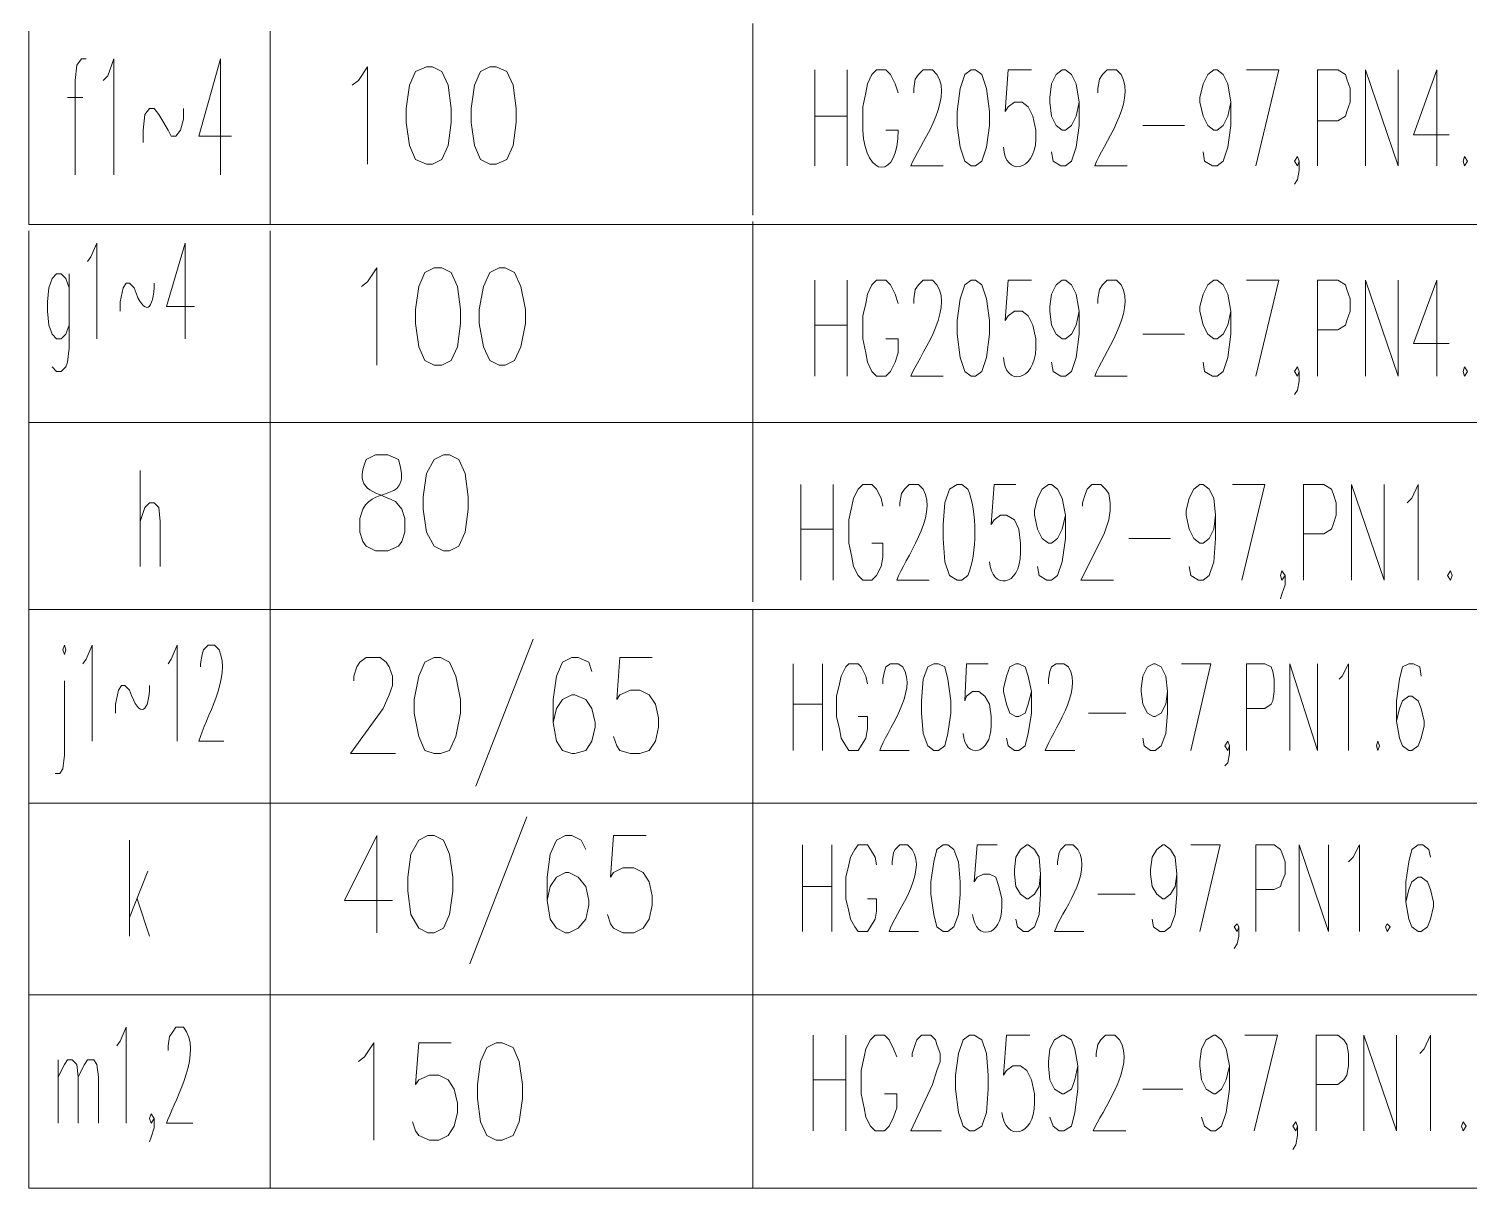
# Model space of a CAD drawing. Header units: millimetres. Extents: x 0 to 1648, y 27 to 2331.
# Drawn here: x 776 to 943.6, y 1311.4 to 1446.3 of the extents above; entities that cross this region are included whole.
import ezdxf

# ---------------------------------------------------------------- set-up
doc = ezdxf.new("R2010")
doc.units = ezdxf.units.MM
doc.layers.add('1', color=7, linetype='Continuous')

msp = doc.modelspace()

# ---------------------------------------------------------------- linework, layer by layer
at = {"layer": '1', "color": 0, "lineweight": 5}
for points in [[(860.22, 1446.891732), (860.22, 1424.571732)], [(775.98, 1445.991732), (775.98, 1423.491732)], [(1112.58, 1445.991732), (1112.58, 1400.451732), (775.98, 1400.451732)], [(804.06, 1445.991732), (804.06, 1423.491732)], [(782.64, 1442.751732), (782.1, 1442.751732), (781.56, 1442.031732), (781.38, 1440.231732), (781.38, 1429.251732)], [(784.62, 1440.231732), (785.16, 1440.771732), (785.88, 1442.751732), (785.88, 1429.251732)], [(798.3, 1442.751732), (795.78, 1433.751732), (799.56, 1433.751732)], [(798.3, 1442.751732), (798.3, 1429.251732)], [(813.6, 1439.691732), (814.32, 1440.231732), (815.4, 1441.851732), (815.4, 1430.511732)], [(822.24, 1441.851732), (820.98, 1441.311732), (820.26, 1439.691732), (819.9, 1436.991732), (819.9, 1435.371732), (820.26, 1432.671732), (820.98, 1431.051732), (822.24, 1430.511732), (822.96, 1430.511732), (824.04, 1431.051732), (824.76, 1432.671732), (825.12, 1435.371732), (825.12, 1436.991732), (824.76, 1439.691732), (824.04, 1441.311732), (822.96, 1441.851732), (822.24, 1441.851732)], [(829.62, 1441.851732), (828.54, 1441.311732), (827.82, 1439.691732), (827.46, 1436.991732), (827.46, 1435.371732), (827.82, 1432.671732), (828.54, 1431.051732), (829.62, 1430.511732), (830.34, 1430.511732), (831.6, 1431.051732), (832.32, 1432.671732), (832.68, 1435.371732), (832.68, 1436.991732), (832.32, 1439.691732), (831.6, 1441.311732), (830.34, 1441.851732), (829.62, 1441.851732)], [(867.42, 1441.491732), (867.42, 1430.331732)], [(871.2, 1441.491732), (871.2, 1430.331732)], [(885.6, 1441.491732), (884.88, 1440.951732), (884.34, 1439.331732), (883.98, 1436.631732), (883.98, 1435.011732), (884.34, 1432.491732), (884.88, 1430.871732), (885.6, 1430.331732), (886.14, 1430.331732), (886.86, 1430.871732), (887.4, 1432.491732), (887.76, 1435.011732), (887.76, 1436.631732), (887.4, 1439.331732), (886.86, 1440.951732), (886.14, 1441.491732), (885.6, 1441.491732)], [(898.2, 1437.711732), (897.84, 1436.091732), (897.3, 1435.011732), (896.58, 1434.471732), (896.22, 1434.471732), (895.5, 1435.011732), (894.96, 1436.091732), (894.78, 1437.711732), (894.78, 1438.251732), (894.96, 1439.871732), (895.5, 1440.951732), (896.22, 1441.491732), (896.58, 1441.491732), (897.3, 1440.951732), (897.84, 1439.871732), (898.2, 1437.711732), (898.2, 1435.011732), (897.84, 1432.491732), (897.3, 1430.871732), (896.58, 1430.331732), (896.04, 1430.331732), (895.14, 1430.871732), (894.96, 1431.951732)], [(915.84, 1437.711732), (915.48, 1436.091732), (914.94, 1435.011732), (914.22, 1434.471732), (913.86, 1434.471732), (913.14, 1435.011732), (912.6, 1436.091732), (912.24, 1437.711732), (912.24, 1438.251732), (912.6, 1439.871732), (913.14, 1440.951732), (913.86, 1441.491732), (914.22, 1441.491732), (914.94, 1440.951732), (915.48, 1439.871732), (915.84, 1437.711732), (915.84, 1435.011732), (915.48, 1432.491732), (914.94, 1430.871732), (914.22, 1430.331732), (913.68, 1430.331732), (912.78, 1430.871732), (912.6, 1431.951732)], [(918.72, 1430.331732), (921.42, 1441.491732), (917.64, 1441.491732)], [(925.92, 1430.331732), (925.92, 1441.491732), (928.26, 1441.491732), (929.16, 1440.951732), (929.34, 1440.411732), (929.7, 1439.331732), (929.7, 1437.711732), (929.34, 1436.631732), (929.16, 1436.091732), (928.26, 1435.551732), (925.92, 1435.551732)], [(931.5, 1430.331732), (931.5, 1441.491732), (935.28, 1430.331732), (935.28, 1441.491732)], [(939.78, 1441.491732), (937.08, 1433.931732), (941.22, 1433.931732)], [(939.78, 1441.491732), (939.78, 1430.331732)], [(780.48, 1438.251732), (782.28, 1438.251732)], [(789.3, 1433.031732), (789.3, 1434.471732), (789.48, 1436.271732), (790.02, 1436.991732), (790.56, 1436.991732), (791.1, 1436.271732), (792.18, 1434.471732), (792.54, 1433.751732), (793.08, 1433.751732), (793.62, 1434.471732), (793.98, 1435.731732), (793.98, 1436.991732)], [(867.42, 1436.091732), (871.2, 1436.091732)], [(905.58, 1435.011732), (910.44, 1435.011732)], [(923.76, 1430.871732), (923.58, 1430.331732), (923.22, 1430.871732), (923.58, 1431.411732), (923.76, 1430.871732), (923.76, 1429.791732), (923.58, 1428.711732), (923.22, 1428.171732)], [(943.02, 1431.411732), (942.84, 1430.871732), (943.02, 1430.331732), (943.38, 1430.871732), (943.02, 1431.411732)], [(775.98, 1423.491732), (1112.58, 1423.491732)], [(775.98, 1422.771732), (775.98, 1400.451732)], [(804.06, 1422.771732), (804.06, 1400.451732)], [(860.22, 1423.851732), (860.22, 1401.351732)], [(782.82, 1419.171732), (783.18, 1419.711732), (783.9, 1421.331732), (783.9, 1410.171732)], [(794.16, 1421.331732), (792, 1413.951732), (795.24, 1413.951732)], [(794.16, 1421.331732), (794.16, 1410.171732)], [(780.66, 1416.111732), (780.3, 1417.191732), (779.76, 1417.731732), (779.22, 1417.731732), (778.68, 1417.191732), (778.32, 1416.111732), (778.14, 1414.491732), (778.14, 1413.411732), (778.32, 1411.791732), (778.68, 1410.711732), (779.22, 1410.171732), (779.76, 1410.171732), (780.3, 1410.711732), (780.66, 1411.791732)], [(780.66, 1417.731732), (780.66, 1409.091732), (780.48, 1407.471732), (780.3, 1406.931732), (779.76, 1406.391732), (779.22, 1406.391732), (778.68, 1406.931732)], [(814.68, 1416.291732), (815.4, 1416.831732), (816.48, 1418.451732), (816.48, 1407.111732)], [(823.14, 1418.451732), (822.06, 1417.911732), (821.34, 1416.291732), (820.98, 1413.591732), (820.98, 1411.971732), (821.34, 1409.271732), (822.06, 1407.651732), (823.14, 1407.111732), (824.04, 1407.111732), (825.12, 1407.651732), (825.84, 1409.271732), (826.2, 1411.971732), (826.2, 1413.591732), (825.84, 1416.291732), (825.12, 1417.911732), (824.04, 1418.451732), (823.14, 1418.451732)], [(830.7, 1418.451732), (829.62, 1417.911732), (828.9, 1416.291732), (828.36, 1413.591732), (828.36, 1411.971732), (828.9, 1409.271732), (829.62, 1407.651732), (830.7, 1407.111732), (831.42, 1407.111732), (832.5, 1407.651732), (833.22, 1409.271732), (833.76, 1411.971732), (833.76, 1413.591732), (833.22, 1416.291732), (832.5, 1417.911732), (831.42, 1418.451732), (830.7, 1418.451732)], [(867.42, 1417.011732), (867.42, 1405.851732)], [(871.2, 1417.011732), (871.2, 1405.851732)], [(877.14, 1414.311732), (876.78, 1415.391732), (876.24, 1416.471732), (875.7, 1417.011732), (874.62, 1417.011732), (874.08, 1416.471732), (873.54, 1415.391732), (873.36, 1414.311732), (873, 1412.871732), (873, 1410.171732), (873.36, 1408.551732), (873.54, 1407.471732), (874.08, 1406.391732), (874.62, 1405.851732), (875.7, 1405.851732), (876.24, 1406.391732), (876.78, 1407.471732), (877.14, 1408.551732), (877.14, 1410.171732), (875.7, 1410.171732)], [(885.6, 1417.011732), (884.88, 1416.471732), (884.34, 1414.851732), (883.98, 1412.331732), (883.98, 1410.711732), (884.34, 1408.011732), (884.88, 1406.391732), (885.6, 1405.851732), (886.14, 1405.851732), (886.86, 1406.391732), (887.4, 1408.011732), (887.76, 1410.711732), (887.76, 1412.331732), (887.4, 1414.851732), (886.86, 1416.471732), (886.14, 1417.011732), (885.6, 1417.011732)], [(898.2, 1413.411732), (897.84, 1411.791732), (897.3, 1410.711732), (896.58, 1410.171732), (896.22, 1410.171732), (895.5, 1410.711732), (894.96, 1411.791732), (894.78, 1413.411732), (894.78, 1413.951732), (894.96, 1415.391732), (895.5, 1416.471732), (896.22, 1417.011732), (896.58, 1417.011732), (897.3, 1416.471732), (897.84, 1415.391732), (898.2, 1413.411732), (898.2, 1410.711732), (897.84, 1408.011732), (897.3, 1406.391732), (896.58, 1405.851732), (896.04, 1405.851732), (895.14, 1406.391732), (894.96, 1407.471732)], [(915.84, 1413.411732), (915.48, 1411.791732), (914.94, 1410.711732), (914.22, 1410.171732), (913.86, 1410.171732), (913.14, 1410.711732), (912.6, 1411.791732), (912.24, 1413.411732), (912.24, 1413.951732), (912.6, 1415.391732), (913.14, 1416.471732), (913.86, 1417.011732), (914.22, 1417.011732), (914.94, 1416.471732), (915.48, 1415.391732), (915.84, 1413.411732), (915.84, 1410.711732), (915.48, 1408.011732), (914.94, 1406.391732), (914.22, 1405.851732), (913.68, 1405.851732), (912.78, 1406.391732), (912.6, 1407.471732)], [(918.72, 1405.851732), (921.42, 1417.011732), (917.64, 1417.011732)], [(925.92, 1405.851732), (925.92, 1417.011732), (928.26, 1417.011732), (929.16, 1416.471732), (929.34, 1415.931732), (929.7, 1414.851732), (929.7, 1413.411732), (929.34, 1412.331732), (929.16, 1411.791732), (928.26, 1411.251732), (925.92, 1411.251732)], [(931.5, 1405.851732), (931.5, 1417.011732), (935.28, 1405.851732), (935.28, 1417.011732)], [(939.78, 1417.011732), (937.08, 1409.631732), (941.22, 1409.631732)], [(939.78, 1417.011732), (939.78, 1405.851732)], [(867.42, 1411.791732), (871.2, 1411.791732)], [(905.58, 1410.711732), (910.44, 1410.711732)], [(923.76, 1406.391732), (923.58, 1405.851732), (923.22, 1406.391732), (923.58, 1406.931732), (923.76, 1406.391732), (923.76, 1405.311732), (923.58, 1404.231732), (923.22, 1403.691732)], [(943.02, 1406.931732), (942.84, 1406.391732), (943.02, 1405.851732), (943.38, 1406.391732), (943.02, 1406.931732)], [(775.98, 1400.991732), (775.98, 1378.671732)], [(804.06, 1400.991732), (804.06, 1378.671732)], [(860.22, 1402.071732), (860.22, 1379.571732)], [(824.22, 1396.671732), (823.14, 1396.131732), (822.24, 1394.511732), (821.88, 1391.811732), (821.88, 1390.371732), (822.24, 1387.671732), (823.14, 1386.051732), (824.22, 1385.511732), (824.94, 1385.511732), (826.02, 1386.051732), (826.74, 1387.671732), (827.1, 1390.371732), (827.1, 1391.811732), (826.74, 1394.511732), (826.02, 1396.131732), (824.94, 1396.671732), (824.22, 1396.671732)], [(788.94, 1394.871732), (788.94, 1383.711732)], [(865.8, 1393.251732), (865.8, 1382.091732)], [(869.58, 1393.251732), (869.58, 1382.091732)], [(875.34, 1390.731732), (875.16, 1391.631732), (874.62, 1392.711732), (874.08, 1393.251732), (873, 1393.251732), (872.46, 1392.711732), (871.92, 1391.631732), (871.74, 1390.731732), (871.38, 1389.111732), (871.38, 1386.411732), (871.74, 1384.791732), (871.92, 1383.711732), (872.46, 1382.631732), (873, 1382.091732), (874.08, 1382.091732), (874.62, 1382.631732), (875.16, 1383.711732), (875.34, 1384.791732), (875.34, 1386.411732), (874.08, 1386.411732)], [(896.58, 1389.651732), (896.22, 1388.031732), (895.68, 1386.951732), (894.96, 1386.411732), (894.6, 1386.411732), (893.88, 1386.951732), (893.34, 1388.031732), (892.98, 1389.651732), (892.98, 1390.191732), (893.34, 1391.631732), (893.88, 1392.711732), (894.6, 1393.251732), (894.96, 1393.251732), (895.68, 1392.711732), (896.22, 1391.631732), (896.58, 1389.651732), (896.58, 1386.951732), (896.22, 1384.251732), (895.68, 1382.631732), (894.96, 1382.091732), (894.42, 1382.091732), (893.52, 1382.631732), (893.34, 1383.711732)], [(898.56, 1390.731732), (898.56, 1391.091732), (898.92, 1392.171732), (899.1, 1392.711732), (899.64, 1393.251732), (900.72, 1393.251732), (901.26, 1392.711732), (901.62, 1392.171732), (901.8, 1391.091732), (901.8, 1390.191732), (901.62, 1389.111732), (901.08, 1387.491732), (898.38, 1382.091732), (902.16, 1382.091732)], [(914.04, 1389.651732), (913.86, 1388.031732), (913.32, 1386.951732), (912.6, 1386.411732), (912.24, 1386.411732), (911.52, 1386.951732), (910.98, 1388.031732), (910.62, 1389.651732), (910.62, 1390.191732), (910.98, 1391.631732), (911.52, 1392.711732), (912.24, 1393.251732), (912.6, 1393.251732), (913.32, 1392.711732), (913.86, 1391.631732), (914.04, 1389.651732), (914.04, 1386.951732), (913.86, 1384.251732), (913.32, 1382.631732), (912.6, 1382.091732), (912.06, 1382.091732), (911.16, 1382.631732), (910.98, 1383.711732)], [(917.1, 1382.091732), (919.8, 1393.251732), (916.02, 1393.251732)], [(924.3, 1382.091732), (924.3, 1393.251732), (926.64, 1393.251732), (927.54, 1392.711732), (927.72, 1392.171732), (928.08, 1391.091732), (928.08, 1389.651732), (927.72, 1388.571732), (927.54, 1388.031732), (926.64, 1387.491732), (924.3, 1387.491732)], [(929.88, 1382.091732), (929.88, 1393.251732), (933.66, 1382.091732), (933.66, 1393.251732)], [(936.36, 1391.091732), (936.9, 1391.631732), (937.62, 1393.251732), (937.62, 1382.091732)], [(788.94, 1388.931732), (789.48, 1390.551732), (790.02, 1391.091732), (790.56, 1391.091732), (791.1, 1390.551732), (791.28, 1388.931732), (791.28, 1383.711732)], [(865.8, 1388.031732), (869.58, 1388.031732)], [(903.96, 1386.951732), (908.82, 1386.951732)], [(922.14, 1382.631732), (921.78, 1382.091732), (921.6, 1382.631732), (921.78, 1383.171732), (922.14, 1382.631732), (922.14, 1381.551732), (921.78, 1380.471732), (921.6, 1379.931732)], [(941.4, 1383.171732), (941.04, 1382.631732), (941.4, 1382.091732), (941.58, 1382.631732), (941.4, 1383.171732)], [(775.98, 1378.671732), (775.98, 1356.171732)], [(775.98, 1378.671732), (1112.58, 1378.671732)], [(804.06, 1378.671732), (804.06, 1356.171732)], [(860.22, 1378.671732), (860.22, 1356.171732)], [(779.94, 1373.991732), (780.12, 1373.451732), (780.3, 1373.991732), (780.12, 1374.531732), (779.94, 1373.991732)], [(782.28, 1372.371732), (782.64, 1372.911732), (783.36, 1374.531732), (783.36, 1363.371732)], [(792.18, 1372.371732), (792.54, 1372.911732), (793.26, 1374.531732), (793.26, 1363.371732)], [(834.66, 1375.251732), (828, 1358.151732)], [(813.78, 1370.391732), (813.78, 1370.931732), (814.14, 1372.011732), (814.5, 1372.551732), (815.22, 1373.091732), (816.84, 1373.091732), (817.56, 1372.551732), (817.92, 1372.011732), (818.28, 1370.931732), (818.28, 1369.851732), (817.92, 1368.771732), (817.2, 1367.151732), (813.42, 1361.931732), (818.64, 1361.931732)], [(823.14, 1373.091732), (822.06, 1372.551732), (821.34, 1370.931732), (820.8, 1368.231732), (820.8, 1366.611732), (821.34, 1363.911732), (822.06, 1362.291732), (823.14, 1361.931732), (823.86, 1361.931732), (824.94, 1362.291732), (825.66, 1363.911732), (826.2, 1366.611732), (826.2, 1368.231732), (825.66, 1370.931732), (824.94, 1372.551732), (823.86, 1373.091732), (823.14, 1373.091732)], [(841.5, 1371.471732), (841.14, 1372.551732), (839.88, 1373.091732), (839.16, 1373.091732), (838.08, 1372.551732), (837.36, 1370.931732), (837, 1368.231732), (837, 1365.531732), (837.36, 1363.371732), (838.08, 1362.291732), (839.16, 1361.931732), (839.52, 1361.931732), (840.78, 1362.291732), (841.5, 1363.371732), (841.86, 1364.991732), (841.86, 1365.531732), (841.5, 1367.151732), (840.78, 1368.231732), (839.52, 1368.771732), (839.16, 1368.771732), (838.08, 1368.231732), (837.36, 1367.151732), (837, 1365.531732)], [(848.52, 1373.091732), (844.74, 1373.091732), (844.38, 1368.231732), (844.74, 1368.771732), (846, 1369.311732), (847.08, 1369.311732), (848.16, 1368.771732), (848.88, 1367.691732), (849.24, 1366.071732), (849.24, 1364.991732), (848.88, 1363.371732), (848.16, 1362.291732), (847.08, 1361.931732), (846, 1361.931732), (844.74, 1362.291732), (844.38, 1362.831732), (844.02, 1363.911732)], [(864.9, 1372.371732), (864.9, 1362.291732)], [(868.32, 1372.371732), (868.32, 1362.291732)], [(873.54, 1370.031732), (873.36, 1370.931732), (872.82, 1372.011732), (872.46, 1372.371732), (871.38, 1372.371732), (871.02, 1372.011732), (870.48, 1370.931732), (870.3, 1370.031732), (869.94, 1368.591732), (869.94, 1366.251732), (870.3, 1364.811732), (870.48, 1363.731732), (871.02, 1362.831732), (871.38, 1362.291732), (872.46, 1362.291732), (872.82, 1362.831732), (873.36, 1363.731732), (873.54, 1364.811732), (873.54, 1366.251732), (872.46, 1366.251732)], [(881.28, 1372.371732), (880.56, 1372.011732), (880.02, 1370.571732), (879.84, 1368.051732), (879.84, 1366.611732), (880.02, 1364.271732), (880.56, 1362.831732), (881.28, 1362.291732), (881.82, 1362.291732), (882.54, 1362.831732), (882.9, 1364.271732), (883.26, 1366.611732), (883.26, 1368.051732), (882.9, 1370.571732), (882.54, 1372.011732), (881.82, 1372.371732), (881.28, 1372.371732)], [(892.62, 1369.131732), (892.26, 1367.691732), (891.9, 1366.611732), (891.18, 1366.251732), (890.82, 1366.251732), (890.1, 1366.611732), (889.74, 1367.691732), (889.38, 1369.131732), (889.38, 1369.491732), (889.74, 1370.931732), (890.1, 1372.011732), (890.82, 1372.371732), (891.18, 1372.371732), (891.9, 1372.011732), (892.26, 1370.931732), (892.62, 1369.131732), (892.62, 1366.611732), (892.26, 1364.271732), (891.9, 1362.831732), (891.18, 1362.291732), (890.64, 1362.291732), (889.92, 1362.831732), (889.74, 1363.731732)], [(908.46, 1369.131732), (908.28, 1367.691732), (907.74, 1366.611732), (907.02, 1366.251732), (906.84, 1366.251732), (906.12, 1366.611732), (905.58, 1367.691732), (905.4, 1369.131732), (905.4, 1369.491732), (905.58, 1370.931732), (906.12, 1372.011732), (906.84, 1372.371732), (907.02, 1372.371732), (907.74, 1372.011732), (908.28, 1370.931732), (908.46, 1369.131732), (908.46, 1366.611732), (908.28, 1364.271732), (907.74, 1362.831732), (907.02, 1362.291732), (906.48, 1362.291732), (905.76, 1362.831732), (905.58, 1363.731732)], [(911.16, 1362.291732), (913.5, 1372.371732), (910.08, 1372.371732)], [(917.64, 1362.291732), (917.64, 1372.371732), (919.8, 1372.371732), (920.52, 1372.011732), (920.7, 1371.471732), (920.88, 1370.571732), (920.88, 1369.131732), (920.7, 1368.051732), (920.52, 1367.691732), (919.8, 1367.151732), (917.64, 1367.151732)], [(922.68, 1362.291732), (922.68, 1372.371732), (925.92, 1362.291732), (925.92, 1372.371732)], [(928.44, 1370.571732), (928.8, 1370.931732), (929.52, 1372.371732), (929.52, 1362.291732)], [(937.98, 1370.931732), (937.8, 1372.011732), (937.08, 1372.371732), (936.54, 1372.371732), (935.82, 1372.011732), (935.46, 1370.571732), (935.1, 1368.051732), (935.1, 1365.711732), (935.46, 1363.731732), (935.82, 1362.831732), (936.54, 1362.291732), (936.9, 1362.291732), (937.62, 1362.831732), (937.98, 1363.731732), (938.34, 1365.171732), (938.34, 1365.711732), (937.98, 1367.151732), (937.62, 1368.051732), (936.9, 1368.591732), (936.54, 1368.591732), (935.82, 1368.051732), (935.46, 1367.151732), (935.1, 1365.711732)], [(780.12, 1370.391732), (780.12, 1361.751732), (779.94, 1360.131732), (779.58, 1359.591732), (779.04, 1359.591732)], [(864.9, 1367.691732), (868.32, 1367.691732)], [(899.28, 1366.611732), (903.6, 1366.611732)], [(915.66, 1362.831732), (915.48, 1362.291732), (915.12, 1362.831732), (915.48, 1363.371732), (915.66, 1362.831732), (915.66, 1361.931732), (915.48, 1360.851732), (915.12, 1360.491732)], [(932.94, 1363.371732), (932.76, 1362.831732), (932.94, 1362.291732), (933.12, 1362.831732), (932.94, 1363.371732)], [(775.98, 1356.171732), (1112.58, 1356.171732)], [(775.98, 1356.171732), (775.98, 1333.851732)], [(804.06, 1356.171732), (804.06, 1333.851732)], [(860.22, 1356.171732), (860.22, 1333.851732)], [(833.94, 1354.551732), (827.28, 1337.451732)], [(816.48, 1352.391732), (812.7, 1344.831732), (818.28, 1344.831732)], [(816.48, 1352.391732), (816.48, 1341.051732)], [(822.42, 1352.391732), (821.34, 1351.851732), (820.44, 1350.231732), (820.08, 1347.531732), (820.08, 1345.911732), (820.44, 1343.211732), (821.34, 1341.591732), (822.42, 1341.051732), (823.14, 1341.051732), (824.22, 1341.591732), (824.94, 1343.211732), (825.3, 1345.911732), (825.3, 1347.531732), (824.94, 1350.231732), (824.22, 1351.851732), (823.14, 1352.391732), (822.42, 1352.391732)], [(840.78, 1350.771732), (840.24, 1351.851732), (839.16, 1352.391732), (838.44, 1352.391732), (837.36, 1351.851732), (836.64, 1350.231732), (836.28, 1347.531732), (836.28, 1344.831732), (836.64, 1342.671732), (837.36, 1341.591732), (838.44, 1341.051732), (838.8, 1341.051732), (839.88, 1341.591732), (840.78, 1342.671732), (841.14, 1344.291732), (841.14, 1344.831732), (840.78, 1346.451732), (839.88, 1347.531732), (838.8, 1348.071732), (838.44, 1348.071732), (837.36, 1347.531732), (836.64, 1346.451732), (836.28, 1344.831732)], [(847.8, 1352.391732), (844.02, 1352.391732), (843.66, 1347.531732), (844.02, 1348.071732), (845.1, 1348.611732), (846.36, 1348.611732), (847.44, 1348.071732), (848.16, 1346.991732), (848.52, 1345.371732), (848.52, 1344.291732), (848.16, 1342.671732), (847.44, 1341.591732), (846.36, 1341.051732), (845.1, 1341.051732), (844.02, 1341.591732), (843.66, 1342.131732), (843.3, 1343.211732)], [(787.68, 1351.851732), (787.68, 1340.691732)], [(865.98, 1351.311732), (865.98, 1341.231732)], [(869.4, 1351.311732), (869.4, 1341.231732)], [(874.62, 1348.971732), (874.44, 1349.871732), (873.9, 1350.771732), (873.54, 1351.311732), (872.46, 1351.311732), (872.1, 1350.771732), (871.56, 1349.871732), (871.38, 1348.971732), (871.02, 1347.531732), (871.02, 1345.011732), (871.38, 1343.571732), (871.56, 1342.671732), (872.1, 1341.771732), (872.46, 1341.231732), (873.54, 1341.231732), (873.9, 1341.771732), (874.44, 1342.671732), (874.62, 1343.571732), (874.62, 1345.011732), (873.54, 1345.011732)], [(882.36, 1351.311732), (881.64, 1350.771732), (881.28, 1349.331732), (880.92, 1346.991732), (880.92, 1345.551732), (881.28, 1343.211732), (881.64, 1341.771732), (882.36, 1341.231732), (882.9, 1341.231732), (883.62, 1341.771732), (884.16, 1343.211732), (884.34, 1345.551732), (884.34, 1346.991732), (884.16, 1349.331732), (883.62, 1350.771732), (882.9, 1351.311732), (882.36, 1351.311732)], [(893.7, 1347.891732), (893.52, 1346.451732), (892.98, 1345.551732), (892.26, 1345.011732), (892.08, 1345.011732), (891.36, 1345.551732), (890.82, 1346.451732), (890.64, 1347.891732), (890.64, 1348.431732), (890.82, 1349.871732), (891.36, 1350.771732), (892.08, 1351.311732), (892.26, 1351.311732), (892.98, 1350.771732), (893.52, 1349.871732), (893.7, 1347.891732), (893.7, 1345.551732), (893.52, 1343.211732), (892.98, 1341.771732), (892.26, 1341.231732), (891.72, 1341.231732), (891, 1341.771732), (890.82, 1342.671732)], [(909.54, 1347.891732), (909.36, 1346.451732), (908.82, 1345.551732), (908.1, 1345.011732), (907.92, 1345.011732), (907.2, 1345.551732), (906.66, 1346.451732), (906.48, 1347.891732), (906.48, 1348.431732), (906.66, 1349.871732), (907.2, 1350.771732), (907.92, 1351.311732), (908.1, 1351.311732), (908.82, 1350.771732), (909.36, 1349.871732), (909.54, 1347.891732), (909.54, 1345.551732), (909.36, 1343.211732), (908.82, 1341.771732), (908.1, 1341.231732), (907.56, 1341.231732), (906.84, 1341.771732), (906.66, 1342.671732)], [(912.24, 1341.231732), (914.58, 1351.311732), (911.16, 1351.311732)], [(918.72, 1341.231732), (918.72, 1351.311732), (920.88, 1351.311732), (921.6, 1350.771732), (921.78, 1350.411732), (922.14, 1349.331732), (922.14, 1347.891732), (921.78, 1346.991732), (921.6, 1346.451732), (920.88, 1346.091732), (918.72, 1346.091732)], [(923.76, 1341.231732), (923.76, 1351.311732), (927.18, 1341.231732), (927.18, 1351.311732)], [(929.52, 1349.331732), (930.06, 1349.871732), (930.78, 1351.311732), (930.78, 1341.231732)], [(939.06, 1349.871732), (938.88, 1350.771732), (938.16, 1351.311732), (937.62, 1351.311732), (936.9, 1350.771732), (936.54, 1349.331732), (936.18, 1346.991732), (936.18, 1344.651732), (936.54, 1342.671732), (936.9, 1341.771732), (937.62, 1341.231732), (937.98, 1341.231732), (938.7, 1341.771732), (939.06, 1342.671732), (939.42, 1344.111732), (939.42, 1344.651732), (939.06, 1346.091732), (938.7, 1346.991732), (937.98, 1347.531732), (937.62, 1347.531732), (936.9, 1346.991732), (936.54, 1346.091732), (936.18, 1344.651732)], [(789.84, 1348.251732), (787.68, 1342.851732)], [(865.98, 1346.451732), (869.4, 1346.451732)], [(788.58, 1345.011732), (790.02, 1340.691732)], [(900.36, 1345.551732), (904.68, 1345.551732)], [(916.74, 1341.771732), (916.56, 1341.231732), (916.2, 1341.771732), (916.56, 1342.131732), (916.74, 1341.771732), (916.74, 1340.691732), (916.56, 1339.791732), (916.2, 1339.251732)], [(934.02, 1342.131732), (933.84, 1341.771732), (934.02, 1341.231732), (934.38, 1341.771732), (934.02, 1342.131732)], [(775.98, 1333.851732), (1112.58, 1333.851732)], [(775.98, 1333.851732), (775.98, 1311.351732)], [(804.06, 1333.851732), (804.06, 1311.351732)], [(860.22, 1333.851732), (860.22, 1311.351732)], [(786.24, 1327.911732), (786.6, 1328.451732), (787.32, 1330.071732), (787.32, 1318.911732)], [(867.24, 1329.171732), (867.24, 1318.011732)], [(871.02, 1329.171732), (871.02, 1318.011732)], [(876.96, 1326.651732), (876.6, 1327.551732), (876.06, 1328.631732), (875.52, 1329.171732), (874.44, 1329.171732), (873.9, 1328.631732), (873.36, 1327.551732), (873.18, 1326.651732), (872.82, 1325.031732), (872.82, 1322.331732), (873.18, 1320.711732), (873.36, 1319.631732), (873.9, 1318.551732), (874.44, 1318.011732), (875.52, 1318.011732), (876.06, 1318.551732), (876.6, 1319.631732), (876.96, 1320.711732), (876.96, 1322.331732), (875.52, 1322.331732)], [(878.76, 1326.651732), (878.76, 1327.011732), (879.12, 1328.091732), (879.3, 1328.631732), (879.84, 1329.171732), (880.92, 1329.171732), (881.46, 1328.631732), (881.64, 1328.091732), (882, 1327.011732), (882, 1326.111732), (881.64, 1325.031732), (881.1, 1323.411732), (878.58, 1318.011732), (882.18, 1318.011732)], [(885.42, 1329.171732), (884.7, 1328.631732), (884.16, 1327.011732), (883.8, 1324.491732), (883.8, 1322.871732), (884.16, 1320.171732), (884.7, 1318.551732), (885.42, 1318.011732), (885.96, 1318.011732), (886.86, 1318.551732), (887.4, 1320.171732), (887.58, 1322.871732), (887.58, 1324.491732), (887.4, 1327.011732), (886.86, 1328.631732), (885.96, 1329.171732), (885.42, 1329.171732)], [(898.02, 1325.571732), (897.66, 1323.951732), (897.3, 1322.871732), (896.4, 1322.331732), (896.22, 1322.331732), (895.32, 1322.871732), (894.78, 1323.951732), (894.6, 1325.571732), (894.6, 1326.111732), (894.78, 1327.551732), (895.32, 1328.631732), (896.22, 1329.171732), (896.4, 1329.171732), (897.3, 1328.631732), (897.66, 1327.551732), (898.02, 1325.571732), (898.02, 1322.871732), (897.66, 1320.171732), (897.3, 1318.551732), (896.4, 1318.011732), (895.86, 1318.011732), (895.14, 1318.551732), (894.78, 1319.631732)], [(915.66, 1325.571732), (915.3, 1323.951732), (914.76, 1322.871732), (914.04, 1322.331732), (913.86, 1322.331732), (912.96, 1322.871732), (912.42, 1323.951732), (912.24, 1325.571732), (912.24, 1326.111732), (912.42, 1327.551732), (912.96, 1328.631732), (913.86, 1329.171732), (914.04, 1329.171732), (914.76, 1328.631732), (915.3, 1327.551732), (915.66, 1325.571732), (915.66, 1322.871732), (915.3, 1320.171732), (914.76, 1318.551732), (914.04, 1318.011732), (913.5, 1318.011732), (912.78, 1318.551732), (912.42, 1319.631732)], [(918.54, 1318.011732), (921.24, 1329.171732), (917.46, 1329.171732)], [(925.74, 1318.011732), (925.74, 1329.171732), (928.26, 1329.171732), (928.98, 1328.631732), (929.34, 1328.091732), (929.52, 1327.011732), (929.52, 1325.571732), (929.34, 1324.491732), (928.98, 1323.951732), (928.26, 1323.411732), (925.74, 1323.411732)], [(931.32, 1318.011732), (931.32, 1329.171732), (935.1, 1318.011732), (935.1, 1329.171732)], [(937.8, 1327.011732), (938.34, 1327.551732), (939.06, 1329.171732), (939.06, 1318.011732)], [(814.32, 1326.111732), (815.04, 1326.651732), (816.12, 1328.271732), (816.12, 1316.931732)], [(825.12, 1328.271732), (821.34, 1328.271732), (820.98, 1323.411732), (821.34, 1323.951732), (822.6, 1324.491732), (823.68, 1324.491732), (824.76, 1323.951732), (825.48, 1322.871732), (825.84, 1321.251732), (825.84, 1320.171732), (825.48, 1318.551732), (824.76, 1317.471732), (823.68, 1316.931732), (822.6, 1316.931732), (821.34, 1317.471732), (820.98, 1318.011732), (820.62, 1319.091732)], [(830.34, 1328.271732), (829.26, 1327.731732), (828.54, 1326.111732), (828.18, 1323.411732), (828.18, 1321.791732), (828.54, 1319.091732), (829.26, 1317.471732), (830.34, 1316.931732), (831.06, 1316.931732), (832.32, 1317.471732), (833.04, 1319.091732), (833.4, 1321.791732), (833.4, 1323.411732), (833.04, 1326.111732), (832.32, 1327.731732), (831.06, 1328.271732), (830.34, 1328.271732)], [(779.4, 1326.291732), (779.4, 1318.911732)], [(779.4, 1324.311732), (780.12, 1325.751732), (780.48, 1326.291732), (781.02, 1326.291732), (781.56, 1325.751732), (781.74, 1324.311732), (781.74, 1318.911732)], [(781.74, 1324.311732), (782.46, 1325.751732), (782.82, 1326.291732), (783.54, 1326.291732), (783.9, 1325.751732), (784.08, 1324.311732), (784.08, 1318.911732)], [(867.24, 1323.951732), (871.02, 1323.951732)], [(905.58, 1322.871732), (910.26, 1322.871732)], [(790.56, 1319.451732), (790.2, 1318.911732), (790.02, 1319.451732), (790.2, 1319.991732), (790.56, 1319.451732), (790.56, 1318.371732), (790.2, 1317.291732), (790.02, 1316.751732)], [(923.58, 1318.551732), (923.4, 1318.011732), (923.04, 1318.551732), (923.4, 1319.091732), (923.58, 1318.551732), (923.58, 1317.471732), (923.4, 1316.391732), (923.04, 1315.851732)], [(942.84, 1319.091732), (942.66, 1318.551732), (942.84, 1318.011732), (943.2, 1318.551732), (942.84, 1319.091732)], [(775.98, 1311.351732), (1112.58, 1311.351732)]]:
    msp.add_lwpolyline(points, dxfattribs=at)
for points, knots in [([(877.14, 1438.791732), (877.14, 1438.791732), (876.78, 1439.871732), (876.78, 1439.871732), (876.78, 1439.871732), (876.24, 1440.951732), (876.24, 1440.951732), (876.24, 1440.951732), (875.7, 1441.491732), (875.7, 1441.491732), (875.7, 1441.491732), (874.62, 1441.491732), (874.62, 1441.491732), (874.62, 1441.491732), (874.08, 1440.951732), (874.08, 1440.951732), (874.08, 1440.951732), (873.54, 1439.871732), (873.54, 1439.871732), (873.54, 1439.871732), (873.36, 1438.791732), (873.36, 1438.791732), (873.36, 1438.791732), (873, 1437.171732), (873, 1437.171732), (873, 1437.171732), (873, 1434.471732), (873, 1434.471732), (873.36, 1428.711732), (877.14, 1428.711732), (877.14, 1434.471732), (877.14, 1434.471732), (875.7, 1434.471732), (875.7, 1434.471732)], [0, 0, 0, 0, 1, 1, 1, 2, 2, 2, 3, 3, 3, 4, 4, 4, 5, 5, 5, 6, 6, 6, 7, 7, 7, 8, 8, 8, 9, 9, 9, 10, 10, 10, 11, 11, 11, 11]), ([(878.94, 1438.791732), (878.94, 1438.791732), (878.94, 1439.331732), (878.94, 1439.331732), (878.94, 1439.331732), (879.12, 1440.411732), (879.12, 1440.411732), (879.12, 1440.411732), (879.48, 1440.951732), (879.48, 1440.951732), (879.48, 1440.951732), (880.02, 1441.491732), (880.02, 1441.491732), (880.02, 1441.491732), (881.1, 1441.491732), (881.1, 1441.491732), (881.1, 1441.491732), (881.64, 1440.951732), (881.64, 1440.951732), (883.62, 1437.891732), (879.48, 1432.491732), (878.58, 1430.331732), (878.58, 1430.331732), (882.36, 1430.331732), (882.36, 1430.331732)], [0, 0, 0, 0, 1, 1, 1, 2, 2, 2, 3, 3, 3, 4, 4, 4, 5, 5, 5, 6, 6, 6, 7, 7, 7, 8, 8, 8, 8]), ([(892.62, 1441.491732), (892.62, 1441.491732), (889.92, 1441.491732), (889.92, 1441.491732), (889.92, 1441.491732), (889.56, 1436.631732), (889.56, 1436.631732), (889.56, 1436.631732), (889.92, 1437.171732), (889.92, 1437.171732), (889.92, 1437.171732), (890.64, 1437.711732), (890.64, 1437.711732), (890.64, 1437.711732), (891.54, 1437.711732), (891.54, 1437.711732), (891.54, 1437.711732), (892.26, 1437.171732), (892.26, 1437.171732), (892.26, 1437.171732), (892.8, 1436.091732), (892.8, 1436.091732), (892.8, 1436.091732), (893.16, 1434.471732), (893.16, 1434.471732), (893.16, 1434.471732), (893.16, 1433.391732), (893.16, 1433.391732), (892.98, 1429.611732), (889.56, 1429.071732), (889.38, 1432.491732)], [0, 0, 0, 0, 1, 1, 1, 2, 2, 2, 3, 3, 3, 4, 4, 4, 5, 5, 5, 6, 6, 6, 7, 7, 7, 8, 8, 8, 9, 9, 9, 10, 10, 10, 10]), ([(900.36, 1438.791732), (900.36, 1438.791732), (900.36, 1439.331732), (900.36, 1439.331732), (900.36, 1439.331732), (900.54, 1440.411732), (900.54, 1440.411732), (900.54, 1440.411732), (900.9, 1440.951732), (900.9, 1440.951732), (900.9, 1440.951732), (901.44, 1441.491732), (901.44, 1441.491732), (901.44, 1441.491732), (902.52, 1441.491732), (902.52, 1441.491732), (902.52, 1441.491732), (903.06, 1440.951732), (903.06, 1440.951732), (904.86, 1437.531732), (900.9, 1432.851732), (900, 1430.331732), (900, 1430.331732), (903.78, 1430.331732), (903.78, 1430.331732)], [0, 0, 0, 0, 1, 1, 1, 2, 2, 2, 3, 3, 3, 4, 4, 4, 5, 5, 5, 6, 6, 6, 7, 7, 7, 8, 8, 8, 8]), ([(786.6, 1413.411732), (786.6, 1413.411732), (786.6, 1414.491732), (786.6, 1414.491732), (786.6, 1414.491732), (786.96, 1416.111732), (786.96, 1416.111732), (786.96, 1416.111732), (787.32, 1416.651732), (787.32, 1416.651732), (787.32, 1416.651732), (787.68, 1416.651732), (787.68, 1416.651732), (787.68, 1416.651732), (788.22, 1416.111732), (788.22, 1416.111732), (789.48, 1412.511732), (790.56, 1413.591732), (790.56, 1416.651732)], [0, 0, 0, 0, 1, 1, 1, 2, 2, 2, 3, 3, 3, 4, 4, 4, 5, 5, 5, 6, 6, 6, 6]), ([(878.94, 1414.311732), (878.94, 1414.311732), (878.94, 1414.851732), (878.94, 1414.851732), (878.94, 1414.851732), (879.12, 1415.931732), (879.12, 1415.931732), (879.12, 1415.931732), (879.48, 1416.471732), (879.48, 1416.471732), (879.48, 1416.471732), (880.02, 1417.011732), (880.02, 1417.011732), (880.02, 1417.011732), (881.1, 1417.011732), (881.1, 1417.011732), (881.1, 1417.011732), (881.64, 1416.471732), (881.64, 1416.471732), (883.62, 1413.411732), (879.48, 1408.011732), (878.58, 1405.851732), (878.58, 1405.851732), (882.36, 1405.851732), (882.36, 1405.851732)], [0, 0, 0, 0, 1, 1, 1, 2, 2, 2, 3, 3, 3, 4, 4, 4, 5, 5, 5, 6, 6, 6, 7, 7, 7, 8, 8, 8, 8]), ([(892.62, 1417.011732), (892.62, 1417.011732), (889.92, 1417.011732), (889.92, 1417.011732), (889.92, 1417.011732), (889.56, 1412.331732), (889.56, 1412.331732), (889.56, 1412.331732), (889.92, 1412.871732), (889.92, 1412.871732), (889.92, 1412.871732), (890.64, 1413.411732), (890.64, 1413.411732), (890.64, 1413.411732), (891.54, 1413.411732), (891.54, 1413.411732), (891.54, 1413.411732), (892.26, 1412.871732), (892.26, 1412.871732), (892.26, 1412.871732), (892.8, 1411.791732), (892.8, 1411.791732), (892.8, 1411.791732), (893.16, 1410.171732), (893.16, 1410.171732), (893.16, 1410.171732), (893.16, 1409.091732), (893.16, 1409.091732), (892.98, 1405.131732), (889.56, 1404.591732), (889.38, 1408.011732)], [0, 0, 0, 0, 1, 1, 1, 2, 2, 2, 3, 3, 3, 4, 4, 4, 5, 5, 5, 6, 6, 6, 7, 7, 7, 8, 8, 8, 9, 9, 9, 10, 10, 10, 10]), ([(900.36, 1414.311732), (900.36, 1414.311732), (900.36, 1414.851732), (900.36, 1414.851732), (900.36, 1414.851732), (900.54, 1415.931732), (900.54, 1415.931732), (900.54, 1415.931732), (900.9, 1416.471732), (900.9, 1416.471732), (900.9, 1416.471732), (901.44, 1417.011732), (901.44, 1417.011732), (901.44, 1417.011732), (902.52, 1417.011732), (902.52, 1417.011732), (902.52, 1417.011732), (903.06, 1416.471732), (903.06, 1416.471732), (904.86, 1413.231732), (900.9, 1408.371732), (900, 1405.851732), (900, 1405.851732), (903.78, 1405.851732), (903.78, 1405.851732)], [0, 0, 0, 0, 1, 1, 1, 2, 2, 2, 3, 3, 3, 4, 4, 4, 5, 5, 5, 6, 6, 6, 7, 7, 7, 8, 8, 8, 8]), ([(816.3, 1396.671732), (816.3, 1396.671732), (815.22, 1396.131732), (815.22, 1396.131732), (813.78, 1392.531732), (815.94, 1392.531732), (818.64, 1391.271732), (818.64, 1391.271732), (819.36, 1390.371732), (819.36, 1390.371732), (819.36, 1390.371732), (819.72, 1389.291732), (819.72, 1389.291732), (819.72, 1389.291732), (819.72, 1387.671732), (819.72, 1387.671732), (819.72, 1387.671732), (819.36, 1386.591732), (819.36, 1386.591732), (819.36, 1386.591732), (819, 1386.051732), (819, 1386.051732), (819, 1386.051732), (817.74, 1385.511732), (817.74, 1385.511732), (817.74, 1385.511732), (816.3, 1385.511732), (816.3, 1385.511732), (816.3, 1385.511732), (815.22, 1386.051732), (815.22, 1386.051732), (815.22, 1386.051732), (814.86, 1386.591732), (814.86, 1386.591732), (814.86, 1386.591732), (814.5, 1387.671732), (814.5, 1387.671732), (814.5, 1387.671732), (814.5, 1389.291732), (814.5, 1389.291732), (814.5, 1389.291732), (814.86, 1390.371732), (814.86, 1390.371732), (816.3, 1393.251732), (820.62, 1390.911732), (819, 1396.131732), (819, 1396.131732), (817.74, 1396.671732), (817.74, 1396.671732), (817.74, 1396.671732), (816.3, 1396.671732), (816.3, 1396.671732)], [0, 0, 0, 0, 1, 1, 1, 2, 2, 2, 3, 3, 3, 4, 4, 4, 5, 5, 5, 6, 6, 6, 7, 7, 7, 8, 8, 8, 9, 9, 9, 10, 10, 10, 11, 11, 11, 12, 12, 12, 13, 13, 13, 14, 14, 14, 15, 15, 15, 16, 16, 16, 17, 17, 17, 17]), ([(877.32, 1390.731732), (877.32, 1390.731732), (877.32, 1391.091732), (877.32, 1391.091732), (877.32, 1391.091732), (877.5, 1392.171732), (877.5, 1392.171732), (877.5, 1392.171732), (877.86, 1392.711732), (877.86, 1392.711732), (877.86, 1392.711732), (878.4, 1393.251732), (878.4, 1393.251732), (878.4, 1393.251732), (879.48, 1393.251732), (879.48, 1393.251732), (879.48, 1393.251732), (880.02, 1392.711732), (880.02, 1392.711732), (881.82, 1389.471732), (877.86, 1384.611732), (876.96, 1382.091732), (876.96, 1382.091732), (880.74, 1382.091732), (880.74, 1382.091732)], [0, 0, 0, 0, 1, 1, 1, 2, 2, 2, 3, 3, 3, 4, 4, 4, 5, 5, 5, 6, 6, 6, 7, 7, 7, 8, 8, 8, 8]), ([(883.98, 1393.251732), (883.98, 1393.251732), (883.08, 1392.711732), (883.08, 1392.711732), (883.08, 1392.711732), (882.54, 1391.091732), (882.54, 1391.091732), (882.54, 1391.091732), (882.36, 1388.571732), (882.36, 1388.571732), (882.36, 1388.571732), (882.36, 1386.951732), (882.36, 1386.951732), (882.36, 1386.951732), (882.54, 1384.251732), (882.54, 1384.251732), (882.54, 1384.251732), (883.08, 1382.631732), (883.08, 1382.631732), (883.08, 1382.631732), (883.98, 1382.091732), (883.98, 1382.091732), (883.98, 1382.091732), (884.52, 1382.091732), (884.52, 1382.091732), (884.52, 1382.091732), (885.24, 1382.631732), (885.24, 1382.631732), (886.32, 1385.151732), (886.32, 1390.191732), (885.24, 1392.711732), (885.24, 1392.711732), (884.52, 1393.251732), (884.52, 1393.251732), (884.52, 1393.251732), (883.98, 1393.251732), (883.98, 1393.251732)], [0, 0, 0, 0, 1, 1, 1, 2, 2, 2, 3, 3, 3, 4, 4, 4, 5, 5, 5, 6, 6, 6, 7, 7, 7, 8, 8, 8, 9, 9, 9, 10, 10, 10, 11, 11, 11, 12, 12, 12, 12]), ([(890.82, 1393.251732), (890.82, 1393.251732), (888.3, 1393.251732), (888.3, 1393.251732), (888.3, 1393.251732), (887.94, 1388.571732), (887.94, 1388.571732), (887.94, 1388.571732), (888.3, 1389.111732), (888.3, 1389.111732), (888.3, 1389.111732), (889.02, 1389.651732), (889.02, 1389.651732), (889.02, 1389.651732), (889.74, 1389.651732), (889.74, 1389.651732), (889.74, 1389.651732), (890.64, 1389.111732), (890.64, 1389.111732), (890.64, 1389.111732), (891.18, 1388.031732), (891.18, 1388.031732), (891.18, 1388.031732), (891.36, 1386.411732), (891.36, 1386.411732), (891.36, 1386.411732), (891.36, 1385.331732), (891.36, 1385.331732), (891.36, 1381.191732), (887.94, 1381.011732), (887.76, 1384.251732)], [0, 0, 0, 0, 1, 1, 1, 2, 2, 2, 3, 3, 3, 4, 4, 4, 5, 5, 5, 6, 6, 6, 7, 7, 7, 8, 8, 8, 9, 9, 9, 10, 10, 10, 10]), ([(795.96, 1372.011732), (795.96, 1372.011732), (795.96, 1372.371732), (795.96, 1372.371732), (795.96, 1372.371732), (796.14, 1373.451732), (796.14, 1373.451732), (796.14, 1373.451732), (796.32, 1373.991732), (796.32, 1373.991732), (796.32, 1373.991732), (796.86, 1374.531732), (796.86, 1374.531732), (796.86, 1374.531732), (797.58, 1374.531732), (797.58, 1374.531732), (797.58, 1374.531732), (798.12, 1373.991732), (798.12, 1373.991732), (799.56, 1370.751732), (796.5, 1366.071732), (795.78, 1363.371732), (795.78, 1363.371732), (798.66, 1363.371732), (798.66, 1363.371732)], [0, 0, 0, 0, 1, 1, 1, 2, 2, 2, 3, 3, 3, 4, 4, 4, 5, 5, 5, 6, 6, 6, 7, 7, 7, 8, 8, 8, 8]), ([(875.34, 1370.031732), (875.34, 1370.031732), (875.34, 1370.571732), (875.34, 1370.571732), (875.34, 1370.571732), (875.52, 1371.471732), (875.52, 1371.471732), (875.52, 1371.471732), (875.7, 1372.011732), (875.7, 1372.011732), (875.7, 1372.011732), (876.24, 1372.371732), (876.24, 1372.371732), (876.24, 1372.371732), (877.14, 1372.371732), (877.14, 1372.371732), (877.14, 1372.371732), (877.68, 1372.011732), (877.68, 1372.011732), (879.48, 1369.131732), (875.7, 1364.451732), (874.98, 1362.291732), (874.98, 1362.291732), (878.4, 1362.291732), (878.4, 1362.291732)], [0, 0, 0, 0, 1, 1, 1, 2, 2, 2, 3, 3, 3, 4, 4, 4, 5, 5, 5, 6, 6, 6, 7, 7, 7, 8, 8, 8, 8]), ([(887.58, 1372.371732), (887.58, 1372.371732), (885.06, 1372.371732), (885.06, 1372.371732), (885.06, 1372.371732), (884.88, 1368.051732), (884.88, 1368.051732), (884.88, 1368.051732), (885.06, 1368.591732), (885.06, 1368.591732), (885.06, 1368.591732), (885.78, 1369.131732), (885.78, 1369.131732), (885.78, 1369.131732), (886.5, 1369.131732), (886.5, 1369.131732), (886.5, 1369.131732), (887.22, 1368.591732), (887.22, 1368.591732), (887.22, 1368.591732), (887.76, 1367.691732), (887.76, 1367.691732), (887.76, 1367.691732), (887.94, 1366.251732), (887.94, 1366.251732), (887.94, 1366.251732), (887.94, 1365.171732), (887.94, 1365.171732), (887.94, 1361.751732), (884.88, 1361.211732), (884.7, 1364.271732)], [0, 0, 0, 0, 1, 1, 1, 2, 2, 2, 3, 3, 3, 4, 4, 4, 5, 5, 5, 6, 6, 6, 7, 7, 7, 8, 8, 8, 9, 9, 9, 10, 10, 10, 10]), ([(894.6, 1370.031732), (894.6, 1370.031732), (894.6, 1370.571732), (894.6, 1370.571732), (894.6, 1370.571732), (894.78, 1371.471732), (894.78, 1371.471732), (894.78, 1371.471732), (894.96, 1372.011732), (894.96, 1372.011732), (894.96, 1372.011732), (895.5, 1372.371732), (895.5, 1372.371732), (895.5, 1372.371732), (896.4, 1372.371732), (896.4, 1372.371732), (896.4, 1372.371732), (896.94, 1372.011732), (896.94, 1372.011732), (898.74, 1369.131732), (894.96, 1364.451732), (894.24, 1362.291732), (894.24, 1362.291732), (897.66, 1362.291732), (897.66, 1362.291732)], [0, 0, 0, 0, 1, 1, 1, 2, 2, 2, 3, 3, 3, 4, 4, 4, 5, 5, 5, 6, 6, 6, 7, 7, 7, 8, 8, 8, 8]), ([(786.06, 1366.611732), (786.06, 1366.611732), (786.06, 1367.691732), (786.06, 1367.691732), (786.06, 1367.691732), (786.42, 1369.311732), (786.42, 1369.311732), (786.42, 1369.311732), (786.78, 1369.851732), (786.78, 1369.851732), (786.78, 1369.851732), (787.14, 1369.851732), (787.14, 1369.851732), (787.14, 1369.851732), (787.68, 1369.311732), (787.68, 1369.311732), (788.94, 1365.711732), (790.02, 1366.791732), (790.02, 1369.851732)], [0, 0, 0, 0, 1, 1, 1, 2, 2, 2, 3, 3, 3, 4, 4, 4, 5, 5, 5, 6, 6, 6, 6]), ([(876.42, 1348.971732), (876.42, 1348.971732), (876.42, 1349.331732), (876.42, 1349.331732), (876.42, 1349.331732), (876.6, 1350.411732), (876.6, 1350.411732), (876.6, 1350.411732), (876.78, 1350.771732), (876.78, 1350.771732), (876.78, 1350.771732), (877.32, 1351.311732), (877.32, 1351.311732), (877.32, 1351.311732), (878.22, 1351.311732), (878.22, 1351.311732), (878.22, 1351.311732), (878.76, 1350.771732), (878.76, 1350.771732), (880.56, 1347.891732), (876.78, 1343.391732), (876.06, 1341.231732), (876.06, 1341.231732), (879.48, 1341.231732), (879.48, 1341.231732)], [0, 0, 0, 0, 1, 1, 1, 2, 2, 2, 3, 3, 3, 4, 4, 4, 5, 5, 5, 6, 6, 6, 7, 7, 7, 8, 8, 8, 8]), ([(888.66, 1351.311732), (888.66, 1351.311732), (886.32, 1351.311732), (886.32, 1351.311732), (886.32, 1351.311732), (885.96, 1346.991732), (885.96, 1346.991732), (885.96, 1346.991732), (886.32, 1347.531732), (886.32, 1347.531732), (886.32, 1347.531732), (887.04, 1347.891732), (887.04, 1347.891732), (887.04, 1347.891732), (887.76, 1347.891732), (887.76, 1347.891732), (887.76, 1347.891732), (888.48, 1347.531732), (888.48, 1347.531732), (888.48, 1347.531732), (888.84, 1346.451732), (888.84, 1346.451732), (888.84, 1346.451732), (889.2, 1345.011732), (889.2, 1345.011732), (889.2, 1345.011732), (889.2, 1344.111732), (889.2, 1344.111732), (889.2, 1340.691732), (886.14, 1339.971732), (885.78, 1343.211732)], [0, 0, 0, 0, 1, 1, 1, 2, 2, 2, 3, 3, 3, 4, 4, 4, 5, 5, 5, 6, 6, 6, 7, 7, 7, 8, 8, 8, 9, 9, 9, 10, 10, 10, 10]), ([(895.68, 1348.971732), (895.68, 1348.971732), (895.68, 1349.331732), (895.68, 1349.331732), (895.68, 1349.331732), (895.86, 1350.411732), (895.86, 1350.411732), (895.86, 1350.411732), (896.04, 1350.771732), (896.04, 1350.771732), (896.04, 1350.771732), (896.58, 1351.311732), (896.58, 1351.311732), (896.58, 1351.311732), (897.48, 1351.311732), (897.48, 1351.311732), (897.48, 1351.311732), (898.02, 1350.771732), (898.02, 1350.771732), (899.82, 1347.891732), (896.04, 1343.391732), (895.32, 1341.231732), (895.32, 1341.231732), (898.74, 1341.231732), (898.74, 1341.231732)], [0, 0, 0, 0, 1, 1, 1, 2, 2, 2, 3, 3, 3, 4, 4, 4, 5, 5, 5, 6, 6, 6, 7, 7, 7, 8, 8, 8, 8]), ([(792.18, 1327.371732), (792.18, 1327.371732), (792.18, 1327.911732), (792.18, 1327.911732), (792.18, 1327.911732), (792.36, 1328.991732), (792.36, 1328.991732), (792.36, 1328.991732), (792.72, 1329.531732), (792.72, 1329.531732), (792.72, 1329.531732), (793.08, 1330.071732), (793.08, 1330.071732), (793.08, 1330.071732), (793.98, 1330.071732), (793.98, 1330.071732), (793.98, 1330.071732), (794.34, 1329.531732), (794.34, 1329.531732), (795.96, 1326.471732), (792.72, 1321.071732), (792, 1318.911732), (792, 1318.911732), (795.06, 1318.911732), (795.06, 1318.911732)], [0, 0, 0, 0, 1, 1, 1, 2, 2, 2, 3, 3, 3, 4, 4, 4, 5, 5, 5, 6, 6, 6, 7, 7, 7, 8, 8, 8, 8]), ([(892.44, 1329.171732), (892.44, 1329.171732), (889.74, 1329.171732), (889.74, 1329.171732), (889.74, 1329.171732), (889.38, 1324.491732), (889.38, 1324.491732), (889.38, 1324.491732), (889.74, 1325.031732), (889.74, 1325.031732), (889.74, 1325.031732), (890.46, 1325.571732), (890.46, 1325.571732), (890.46, 1325.571732), (891.36, 1325.571732), (891.36, 1325.571732), (891.36, 1325.571732), (892.08, 1325.031732), (892.08, 1325.031732), (892.08, 1325.031732), (892.62, 1323.951732), (892.62, 1323.951732), (892.62, 1323.951732), (892.98, 1322.331732), (892.98, 1322.331732), (892.98, 1322.331732), (892.98, 1321.251732), (892.98, 1321.251732), (892.98, 1317.291732), (889.56, 1316.751732), (889.2, 1320.171732)], [0, 0, 0, 0, 1, 1, 1, 2, 2, 2, 3, 3, 3, 4, 4, 4, 5, 5, 5, 6, 6, 6, 7, 7, 7, 8, 8, 8, 9, 9, 9, 10, 10, 10, 10]), ([(900.18, 1326.651732), (900.18, 1326.651732), (900.18, 1327.011732), (900.18, 1327.011732), (900.18, 1327.011732), (900.36, 1328.091732), (900.36, 1328.091732), (900.36, 1328.091732), (900.72, 1328.631732), (900.72, 1328.631732), (900.72, 1328.631732), (901.26, 1329.171732), (901.26, 1329.171732), (901.26, 1329.171732), (902.34, 1329.171732), (902.34, 1329.171732), (902.34, 1329.171732), (902.88, 1328.631732), (902.88, 1328.631732), (904.86, 1325.571732), (900.72, 1320.171732), (899.82, 1318.011732), (899.82, 1318.011732), (903.6, 1318.011732), (903.6, 1318.011732)], [0, 0, 0, 0, 1, 1, 1, 2, 2, 2, 3, 3, 3, 4, 4, 4, 5, 5, 5, 6, 6, 6, 7, 7, 7, 8, 8, 8, 8])]:
    msp.add_open_spline(points, degree=3, knots=knots, dxfattribs=at)

doc.saveas('drawing.dxf')
